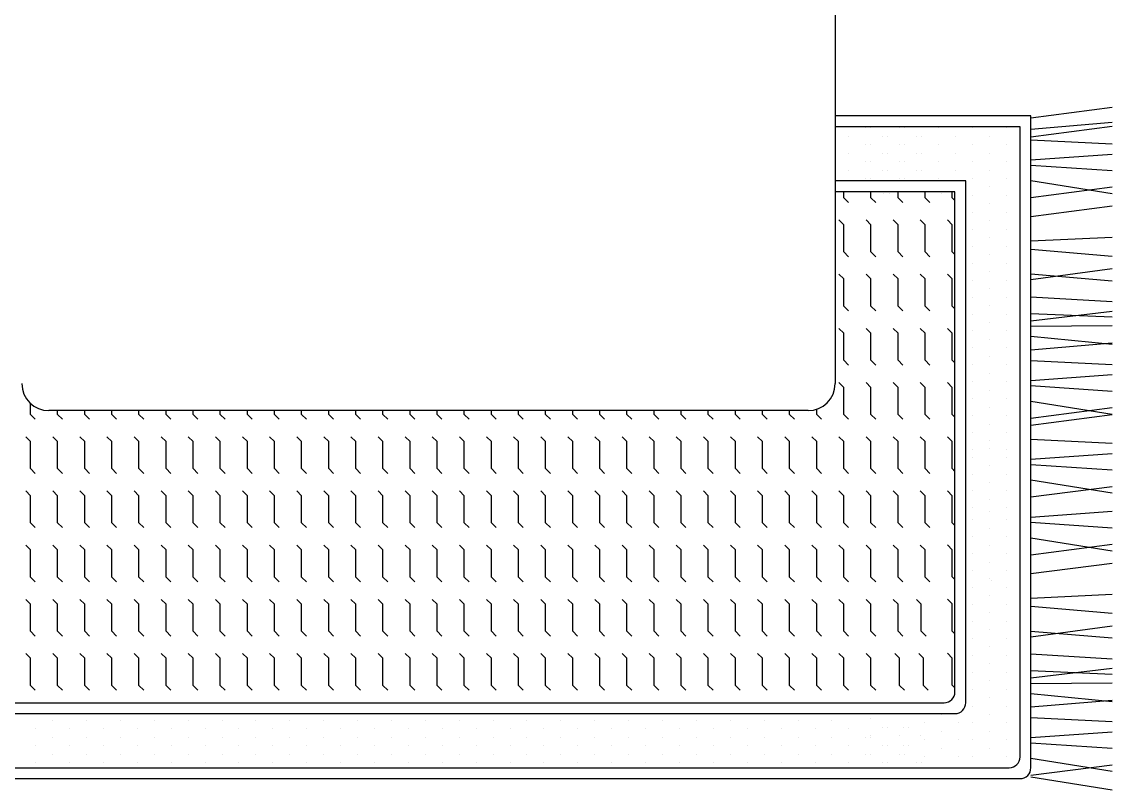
# Model space of a CAD drawing. Header units: inches. Extents: x 10.6 to 53.1, y 14.5 to 39.3.
# Drawn here: x 33.333 to 35.344, y 19.655 to 21.073 of the extents above; entities that cross this region are included whole.
import ezdxf

# ---------------------------------------------------------------- set-up
doc = ezdxf.new("R2010")
doc.units = ezdxf.units.IN
doc.header["$MEASUREMENT"] = 0
doc.layers.add('02', color=2, linetype='Continuous')

msp = doc.modelspace()

# ---------------------------------------------------------------- linework, layer by layer
at = {"layer": '02'}
for p, q in [((34.8334, 22.2555), (34.8334, 20.4055)), ((35.3444, 20.9147), (35.1944, 20.8953)), ((35.1944, 20.8995), (34.8334, 20.8995)), ((35.1944, 19.6965), (35.1944, 20.8995)), ((35.1744, 20.8795), (34.8334, 20.8795)), ((34.8901, 20.8776), (34.8901, 20.8776)), ((34.8991, 20.8776), (34.8991, 20.8776)), ((34.9526, 20.8776), (34.9526, 20.8776)), ((34.9616, 20.8776), (34.9616, 20.8776)), ((35.0241, 20.8776), (35.0241, 20.8776)), ((35.0866, 20.8776), (35.0866, 20.8776)), ((35.1491, 20.8776), (35.1491, 20.8776)), ((35.1744, 19.7165), (35.1744, 20.8795)), ((35.3444, 20.8869), (35.1944, 20.8743)), ((35.3444, 20.8797), (35.1944, 20.8603)), ((34.8589, 20.862), (34.8589, 20.862)), ((34.9214, 20.862), (34.9214, 20.862)), ((34.9304, 20.862), (34.9304, 20.862)), ((34.9839, 20.862), (34.9839, 20.862)), ((34.9929, 20.862), (34.9929, 20.862)), ((35.0554, 20.862), (35.0554, 20.862)), ((35.1179, 20.862), (35.1179, 20.862)), ((35.3444, 20.8471), (35.1944, 20.8546)), ((34.8901, 20.8463), (34.8901, 20.8463)), ((34.8991, 20.8463), (34.8991, 20.8463)), ((34.9526, 20.8463), (34.9526, 20.8463)), ((34.9616, 20.8463), (34.9616, 20.8463)), ((35.0241, 20.8463), (35.0241, 20.8463)), ((35.0866, 20.8463), (35.0866, 20.8463)), ((35.1491, 20.8463), (35.1491, 20.8463)), ((34.8589, 20.8307), (34.8589, 20.8307)), ((34.8901, 20.8151), (34.8901, 20.8151)), ((34.8991, 20.8151), (34.8991, 20.8151)), ((34.9214, 20.8307), (34.9214, 20.8307)), ((34.9304, 20.8307), (34.9304, 20.8307)), ((34.9526, 20.8151), (34.9526, 20.8151)), ((34.9616, 20.8151), (34.9616, 20.8151)), ((34.9839, 20.8307), (34.9839, 20.8307)), ((34.9929, 20.8307), (34.9929, 20.8307)), ((35.0241, 20.8151), (35.0241, 20.8151)), ((35.0554, 20.8307), (35.0554, 20.8307)), ((35.0866, 20.8151), (35.0866, 20.8151)), ((35.1179, 20.8307), (35.1179, 20.8307)), ((35.1491, 20.8151), (35.1491, 20.8151)), ((35.3444, 20.8284), (35.1944, 20.8176)), ((34.8589, 20.7995), (34.8589, 20.7995)), ((34.9214, 20.7995), (34.9214, 20.7995)), ((34.9304, 20.7995), (34.9304, 20.7995)), ((34.9839, 20.7995), (34.9839, 20.7995)), ((34.9929, 20.7995), (34.9929, 20.7995)), ((35.0554, 20.7995), (35.0554, 20.7995)), ((35.1179, 20.7995), (35.1179, 20.7995)), ((35.3444, 20.7979), (35.1944, 20.8081)), ((35.0744, 20.7795), (34.8334, 20.7795)), ((34.8901, 20.7838), (34.8901, 20.7838)), ((34.8991, 20.7838), (34.8991, 20.7838)), ((34.9526, 20.7838), (34.9526, 20.7838)), ((34.9616, 20.7838), (34.9616, 20.7838)), ((35.0241, 20.7838), (35.0241, 20.7838)), ((35.0744, 19.8165), (35.0744, 20.7795)), ((35.0866, 20.7838), (35.0866, 20.7838)), ((35.1491, 20.7838), (35.1491, 20.7838)), ((35.3444, 20.7555), (35.1944, 20.7796)), ((35.0544, 20.7595), (34.8334, 20.7595)), ((34.8494, 20.7485), (34.8494, 20.7595)), ((34.8994, 20.7485), (34.8994, 20.7595)), ((34.923, 20.7559), (34.923, 20.7559)), ((34.933, 20.7559), (34.933, 20.7559)), ((34.9494, 20.7485), (34.9494, 20.7595)), ((34.9994, 20.7485), (34.9994, 20.7595)), ((35.0291, 20.7559), (35.0291, 20.7559)), ((35.0494, 20.7485), (35.0494, 20.7595)), ((35.0544, 19.8365), (35.0544, 20.7595)), ((35.1179, 20.7682), (35.1179, 20.7682)), ((35.3444, 20.7677), (35.1944, 20.7483)), ((34.8582, 20.7396), (34.8494, 20.7485)), ((34.9082, 20.7396), (34.8994, 20.7485)), ((34.9582, 20.7396), (34.9494, 20.7485)), ((35.0082, 20.7396), (34.9994, 20.7485)), ((35.0544, 20.7435), (35.0494, 20.7485)), ((35.0866, 20.7526), (35.0866, 20.7526)), ((35.1179, 20.737), (35.1179, 20.737)), ((35.1491, 20.7526), (35.1491, 20.7526)), ((35.0866, 20.7213), (35.0866, 20.7213)), ((35.1491, 20.7213), (35.1491, 20.7213)), ((35.3444, 20.7327), (35.1944, 20.7133)), ((34.8494, 20.6985), (34.8405, 20.7073)), ((34.8494, 20.6485), (34.8494, 20.6985)), ((34.8994, 20.6985), (34.8905, 20.7073)), ((34.8994, 20.6485), (34.8994, 20.6985)), ((34.9494, 20.6985), (34.9405, 20.7073)), ((34.9494, 20.6485), (34.9494, 20.6985)), ((34.9994, 20.6985), (34.9905, 20.7073)), ((34.9994, 20.6485), (34.9994, 20.6985)), ((35.0494, 20.6985), (35.0405, 20.7073)), ((35.0494, 20.6485), (35.0494, 20.6985)), ((35.1179, 20.7057), (35.1179, 20.7057)), ((35.0866, 20.6901), (35.0866, 20.6901)), ((35.1179, 20.6745), (35.1179, 20.6745)), ((35.1491, 20.6901), (35.1491, 20.6901)), ((35.3444, 20.6752), (35.1944, 20.668)), ((35.0866, 20.6588), (35.0866, 20.6588)), ((35.1491, 20.6588), (35.1491, 20.6588)), ((35.3444, 20.6401), (35.1944, 20.6531)), ((34.8582, 20.6396), (34.8494, 20.6485)), ((34.9082, 20.6396), (34.8994, 20.6485)), ((34.9582, 20.6396), (34.9494, 20.6485)), ((35.0082, 20.6396), (34.9994, 20.6485)), ((35.0544, 20.6435), (35.0494, 20.6485)), ((35.1179, 20.6432), (35.1179, 20.6432)), ((35.0866, 20.6276), (35.0866, 20.6276)), ((35.1491, 20.6276), (35.1491, 20.6276)), ((35.3444, 20.6171), (35.1944, 20.5968)), ((34.8494, 20.5985), (34.8405, 20.6073)), ((34.8494, 20.5485), (34.8494, 20.5985)), ((34.8994, 20.5985), (34.8905, 20.6073)), ((34.8994, 20.5485), (34.8994, 20.5985)), ((34.9494, 20.5985), (34.9405, 20.6073)), ((34.9494, 20.5485), (34.9494, 20.5985)), ((34.9994, 20.5985), (34.9905, 20.6073)), ((34.9994, 20.5485), (34.9994, 20.5985)), ((35.0494, 20.5985), (35.0405, 20.6073)), ((35.0494, 20.5485), (35.0494, 20.5985)), ((35.0866, 20.5963), (35.0866, 20.5963)), ((35.1179, 20.612), (35.1179, 20.612)), ((35.1491, 20.5963), (35.1491, 20.5963)), ((35.3444, 20.5946), (35.1944, 20.6072)), ((35.1179, 20.5807), (35.1179, 20.5807)), ((35.0866, 20.5651), (35.0866, 20.5651)), ((35.1491, 20.5651), (35.1491, 20.5651)), ((35.3444, 20.5563), (35.1944, 20.5652)), ((34.8582, 20.5396), (34.8494, 20.5485)), ((34.9082, 20.5396), (34.8994, 20.5485)), ((34.9582, 20.5396), (34.9494, 20.5485)), ((35.0082, 20.5396), (34.9994, 20.5485)), ((35.0544, 20.5435), (35.0494, 20.5485)), ((35.0866, 20.5338), (35.0866, 20.5338)), ((35.1179, 20.5495), (35.1179, 20.5495)), ((35.1491, 20.5338), (35.1491, 20.5338)), ((35.3444, 20.5386), (35.1944, 20.5209)), ((35.3444, 20.5277), (35.1944, 20.5344)), ((35.1179, 20.5182), (35.1179, 20.5182)), ((34.8494, 20.4985), (34.8405, 20.5073)), ((34.8494, 20.4485), (34.8494, 20.4985)), ((34.8994, 20.4985), (34.8905, 20.5073)), ((34.8994, 20.4485), (34.8994, 20.4985)), ((34.9494, 20.4985), (34.9405, 20.5073)), ((34.9494, 20.4485), (34.9494, 20.4985)), ((34.9994, 20.4985), (34.9905, 20.5073)), ((34.9994, 20.4485), (34.9994, 20.4985)), ((35.0494, 20.4985), (35.0405, 20.5073)), ((35.0494, 20.4485), (35.0494, 20.4985)), ((35.0866, 20.5026), (35.0866, 20.5026)), ((35.1491, 20.5026), (35.1491, 20.5026)), ((35.3444, 20.5121), (35.1944, 20.5107)), ((35.3444, 20.4775), (35.1944, 20.4921)), ((35.1179, 20.487), (35.1179, 20.487)), ((35.3444, 20.4799), (35.1944, 20.4673)), ((35.0866, 20.4713), (35.0866, 20.4713)), ((35.1179, 20.4557), (35.1179, 20.4557)), ((35.1491, 20.4713), (35.1491, 20.4713)), ((34.8582, 20.4396), (34.8494, 20.4485)), ((34.9082, 20.4396), (34.8994, 20.4485)), ((34.9582, 20.4396), (34.9494, 20.4485)), ((35.0082, 20.4396), (34.9994, 20.4485)), ((35.0544, 20.4435), (35.0494, 20.4485)), ((35.0866, 20.4401), (35.0866, 20.4401)), ((35.1491, 20.4401), (35.1491, 20.4401)), ((35.3444, 20.4401), (35.1944, 20.4476)), ((35.1179, 20.4245), (35.1179, 20.4245)), ((35.3444, 20.4214), (35.1944, 20.4106)), ((34.8494, 20.3985), (34.8405, 20.4073)), ((34.8494, 20.3485), (34.8494, 20.3985)), ((34.8994, 20.3985), (34.8905, 20.4073)), ((34.8994, 20.3485), (34.8994, 20.3985)), ((34.9494, 20.3985), (34.9405, 20.4073)), ((34.9494, 20.3485), (34.9494, 20.3985)), ((34.9994, 20.3985), (34.9905, 20.4073)), ((34.9994, 20.3485), (34.9994, 20.3985)), ((35.0494, 20.3985), (35.0405, 20.4073)), ((35.0494, 20.3485), (35.0494, 20.3985)), ((35.0866, 20.4088), (35.0866, 20.4088)), ((35.1179, 20.3932), (35.1179, 20.3932)), ((35.1491, 20.4088), (35.1491, 20.4088)), ((35.3444, 20.3909), (35.1944, 20.4011)), ((35.0866, 20.3776), (35.0866, 20.3776)), ((35.1491, 20.3776), (35.1491, 20.3776)), ((35.3444, 20.3485), (35.1944, 20.3726)), ((33.3494, 20.3485), (33.3494, 20.3688)), ((34.7834, 20.3555), (33.3834, 20.3555)), ((33.3994, 20.3485), (33.3994, 20.3555)), ((33.4494, 20.3485), (33.4494, 20.3555)), ((33.4994, 20.3485), (33.4994, 20.3555)), ((33.5494, 20.3485), (33.5494, 20.3555)), ((33.5994, 20.3485), (33.5994, 20.3555)), ((33.6494, 20.3485), (33.6494, 20.3555)), ((33.6994, 20.3485), (33.6994, 20.3555)), ((33.7494, 20.3485), (33.7494, 20.3555)), ((33.7994, 20.3485), (33.7994, 20.3555)), ((33.8494, 20.3485), (33.8494, 20.3555)), ((33.8994, 20.3485), (33.8994, 20.3555)), ((33.9494, 20.3485), (33.9494, 20.3555)), ((33.9994, 20.3485), (33.9994, 20.3555)), ((34.0494, 20.3485), (34.0494, 20.3555)), ((34.0994, 20.3485), (34.0994, 20.3555)), ((34.1494, 20.3485), (34.1494, 20.3555)), ((34.1994, 20.3485), (34.1994, 20.3555)), ((34.2494, 20.3485), (34.2494, 20.3555)), ((34.2994, 20.3485), (34.2994, 20.3555)), ((34.3494, 20.3485), (34.3494, 20.3555)), ((34.3994, 20.3485), (34.3994, 20.3555)), ((34.4494, 20.3485), (34.4494, 20.3555)), ((34.4994, 20.3485), (34.4994, 20.3555)), ((34.5494, 20.3485), (34.5494, 20.3555)), ((34.5994, 20.3485), (34.5994, 20.3555)), ((34.6494, 20.3485), (34.6494, 20.3555)), ((34.6994, 20.3485), (34.6994, 20.3555)), ((34.7494, 20.3485), (34.7494, 20.3555)), ((34.7994, 20.3485), (34.7994, 20.3581)), ((35.1179, 20.362), (35.1179, 20.362)), ((35.3444, 20.3607), (35.1944, 20.3413)), ((33.3582, 20.3396), (33.3494, 20.3485)), ((33.4082, 20.3396), (33.3994, 20.3485)), ((33.4582, 20.3396), (33.4494, 20.3485)), ((33.5082, 20.3396), (33.4994, 20.3485)), ((33.5582, 20.3396), (33.5494, 20.3485)), ((33.6082, 20.3396), (33.5994, 20.3485)), ((33.6582, 20.3396), (33.6494, 20.3485)), ((33.7082, 20.3396), (33.6994, 20.3485)), ((33.7582, 20.3396), (33.7494, 20.3485)), ((33.8082, 20.3396), (33.7994, 20.3485)), ((33.8582, 20.3396), (33.8494, 20.3485)), ((33.9082, 20.3396), (33.8994, 20.3485)), ((33.9582, 20.3396), (33.9494, 20.3485)), ((34.0082, 20.3396), (33.9994, 20.3485)), ((34.0582, 20.3396), (34.0494, 20.3485)), ((34.1082, 20.3396), (34.0994, 20.3485)), ((34.1582, 20.3396), (34.1494, 20.3485)), ((34.2082, 20.3396), (34.1994, 20.3485)), ((34.2582, 20.3396), (34.2494, 20.3485)), ((34.3082, 20.3396), (34.2994, 20.3485)), ((34.3582, 20.3396), (34.3494, 20.3485)), ((34.4082, 20.3396), (34.3994, 20.3485)), ((34.4582, 20.3396), (34.4494, 20.3485)), ((34.5082, 20.3396), (34.4994, 20.3485)), ((34.5582, 20.3396), (34.5494, 20.3485)), ((34.6082, 20.3396), (34.5994, 20.3485)), ((34.6582, 20.3396), (34.6494, 20.3485)), ((34.7082, 20.3396), (34.6994, 20.3485)), ((34.7582, 20.3396), (34.7494, 20.3485)), ((34.8082, 20.3396), (34.7994, 20.3485)), ((34.8582, 20.3396), (34.8494, 20.3485)), ((34.9082, 20.3396), (34.8994, 20.3485)), ((34.9582, 20.3396), (34.9494, 20.3485)), ((35.0082, 20.3396), (34.9994, 20.3485)), ((35.0544, 20.3435), (35.0494, 20.3485)), ((35.0866, 20.3463), (35.0866, 20.3463)), ((35.1491, 20.3463), (35.1491, 20.3463)), ((35.3444, 20.3478), (35.1944, 20.3284)), ((35.0866, 20.3151), (35.0866, 20.3151)), ((35.1179, 20.3307), (35.1179, 20.3307)), ((35.1491, 20.3151), (35.1491, 20.3151)), ((33.3494, 20.2985), (33.3405, 20.3073)), ((33.3494, 20.2485), (33.3494, 20.2985)), ((33.3994, 20.2985), (33.3905, 20.3073)), ((33.3994, 20.2485), (33.3994, 20.2985)), ((33.4494, 20.2985), (33.4405, 20.3073)), ((33.4494, 20.2485), (33.4494, 20.2985)), ((33.4994, 20.2985), (33.4905, 20.3073)), ((33.4994, 20.2485), (33.4994, 20.2985)), ((33.5494, 20.2985), (33.5405, 20.3073)), ((33.5494, 20.2485), (33.5494, 20.2985)), ((33.5994, 20.2985), (33.5905, 20.3073)), ((33.5994, 20.2485), (33.5994, 20.2985)), ((33.6494, 20.2985), (33.6405, 20.3073)), ((33.6494, 20.2485), (33.6494, 20.2985)), ((33.6994, 20.2985), (33.6905, 20.3073)), ((33.6994, 20.2485), (33.6994, 20.2985)), ((33.7494, 20.2985), (33.7405, 20.3073)), ((33.7494, 20.2485), (33.7494, 20.2985)), ((33.7994, 20.2985), (33.7905, 20.3073)), ((33.7994, 20.2485), (33.7994, 20.2985)), ((33.8494, 20.2985), (33.8405, 20.3073)), ((33.8494, 20.2485), (33.8494, 20.2985)), ((33.8994, 20.2985), (33.8905, 20.3073)), ((33.8994, 20.2485), (33.8994, 20.2985)), ((33.9494, 20.2985), (33.9405, 20.3073)), ((33.9494, 20.2485), (33.9494, 20.2985)), ((33.9994, 20.2985), (33.9905, 20.3073)), ((33.9994, 20.2485), (33.9994, 20.2985)), ((34.0494, 20.2985), (34.0405, 20.3073)), ((34.0494, 20.2485), (34.0494, 20.2985)), ((34.0994, 20.2985), (34.0905, 20.3073)), ((34.0994, 20.2485), (34.0994, 20.2985)), ((34.1494, 20.2985), (34.1405, 20.3073)), ((34.1494, 20.2485), (34.1494, 20.2985)), ((34.1994, 20.2985), (34.1905, 20.3073)), ((34.1994, 20.2485), (34.1994, 20.2985)), ((34.2494, 20.2985), (34.2405, 20.3073)), ((34.2494, 20.2485), (34.2494, 20.2985)), ((34.2994, 20.2985), (34.2905, 20.3073)), ((34.2994, 20.2485), (34.2994, 20.2985)), ((34.3494, 20.2985), (34.3405, 20.3073)), ((34.3494, 20.2485), (34.3494, 20.2985)), ((34.3994, 20.2985), (34.3905, 20.3073)), ((34.3994, 20.2485), (34.3994, 20.2985)), ((34.4494, 20.2985), (34.4405, 20.3073)), ((34.4494, 20.2485), (34.4494, 20.2985)), ((34.4994, 20.2985), (34.4905, 20.3073)), ((34.4994, 20.2485), (34.4994, 20.2985)), ((34.5494, 20.2985), (34.5405, 20.3073)), ((34.5494, 20.2485), (34.5494, 20.2985)), ((34.5994, 20.2985), (34.5905, 20.3073)), ((34.5994, 20.2485), (34.5994, 20.2985)), ((34.6494, 20.2985), (34.6405, 20.3073)), ((34.6494, 20.2485), (34.6494, 20.2985)), ((34.6994, 20.2985), (34.6905, 20.3073)), ((34.6994, 20.2485), (34.6994, 20.2985)), ((34.7494, 20.2985), (34.7405, 20.3073)), ((34.7494, 20.2485), (34.7494, 20.2985)), ((34.7994, 20.2985), (34.7905, 20.3073)), ((34.7994, 20.2485), (34.7994, 20.2985)), ((34.8494, 20.2985), (34.8405, 20.3073)), ((34.8494, 20.2485), (34.8494, 20.2985)), ((34.8994, 20.2985), (34.8905, 20.3073)), ((34.8994, 20.2485), (34.8994, 20.2985)), ((34.9494, 20.2985), (34.9405, 20.3073)), ((34.9494, 20.2485), (34.9494, 20.2985)), ((34.9994, 20.2985), (34.9905, 20.3073)), ((34.9994, 20.2485), (34.9994, 20.2985)), ((35.0494, 20.2985), (35.0405, 20.3073)), ((35.0494, 20.2485), (35.0494, 20.2985)), ((35.1179, 20.2995), (35.1179, 20.2995)), ((35.3444, 20.2946), (35.1944, 20.3021)), ((35.0866, 20.2838), (35.0866, 20.2838)), ((35.1179, 20.2854), (35.1179, 20.2854)), ((35.1491, 20.2838), (35.1491, 20.2838)), ((35.3444, 20.2759), (35.1944, 20.2651)), ((35.0866, 20.2698), (35.0866, 20.2698)), ((35.1179, 20.2542), (35.1179, 20.2542)), ((35.1491, 20.2698), (35.1491, 20.2698)), ((35.3444, 20.2454), (35.1944, 20.2556)), ((33.3582, 20.2396), (33.3494, 20.2485)), ((33.4082, 20.2396), (33.3994, 20.2485)), ((33.4582, 20.2396), (33.4494, 20.2485)), ((33.5082, 20.2396), (33.4994, 20.2485)), ((33.5582, 20.2396), (33.5494, 20.2485)), ((33.6082, 20.2396), (33.5994, 20.2485)), ((33.6582, 20.2396), (33.6494, 20.2485)), ((33.7082, 20.2396), (33.6994, 20.2485)), ((33.7582, 20.2396), (33.7494, 20.2485)), ((33.8082, 20.2396), (33.7994, 20.2485)), ((33.8582, 20.2396), (33.8494, 20.2485)), ((33.9082, 20.2396), (33.8994, 20.2485)), ((33.9582, 20.2396), (33.9494, 20.2485)), ((34.0082, 20.2396), (33.9994, 20.2485)), ((34.0582, 20.2396), (34.0494, 20.2485)), ((34.1082, 20.2396), (34.0994, 20.2485)), ((34.1582, 20.2396), (34.1494, 20.2485)), ((34.2082, 20.2396), (34.1994, 20.2485)), ((34.2582, 20.2396), (34.2494, 20.2485)), ((34.3082, 20.2396), (34.2994, 20.2485)), ((34.3582, 20.2396), (34.3494, 20.2485)), ((34.4082, 20.2396), (34.3994, 20.2485)), ((34.4582, 20.2396), (34.4494, 20.2485)), ((34.5082, 20.2396), (34.4994, 20.2485)), ((34.5582, 20.2396), (34.5494, 20.2485)), ((34.6082, 20.2396), (34.5994, 20.2485)), ((34.6582, 20.2396), (34.6494, 20.2485)), ((34.7082, 20.2396), (34.6994, 20.2485)), ((34.7582, 20.2396), (34.7494, 20.2485)), ((34.8082, 20.2396), (34.7994, 20.2485)), ((34.8582, 20.2396), (34.8494, 20.2485)), ((34.9082, 20.2396), (34.8994, 20.2485)), ((34.9582, 20.2396), (34.9494, 20.2485)), ((35.0082, 20.2396), (34.9994, 20.2485)), ((35.0544, 20.2435), (35.0494, 20.2485)), ((35.0866, 20.2385), (35.0866, 20.2385)), ((35.1491, 20.2385), (35.1491, 20.2385)), ((35.1179, 20.2229), (35.1179, 20.2229)), ((35.3444, 20.203), (35.1944, 20.2271)), ((35.3444, 20.2151), (35.1944, 20.1957)), ((33.3494, 20.1985), (33.3405, 20.2073)), ((33.3494, 20.1485), (33.3494, 20.1985)), ((33.3994, 20.1985), (33.3905, 20.2073)), ((33.3994, 20.1485), (33.3994, 20.1985)), ((33.4494, 20.1985), (33.4405, 20.2073)), ((33.4494, 20.1485), (33.4494, 20.1985)), ((33.4994, 20.1985), (33.4905, 20.2073)), ((33.4994, 20.1485), (33.4994, 20.1985)), ((33.5494, 20.1985), (33.5405, 20.2073)), ((33.5494, 20.1485), (33.5494, 20.1985)), ((33.5994, 20.1985), (33.5905, 20.2073)), ((33.5994, 20.1485), (33.5994, 20.1985)), ((33.6494, 20.1985), (33.6405, 20.2073)), ((33.6494, 20.1485), (33.6494, 20.1985)), ((33.6994, 20.1985), (33.6905, 20.2073)), ((33.6994, 20.1485), (33.6994, 20.1985)), ((33.7494, 20.1985), (33.7405, 20.2073)), ((33.7494, 20.1485), (33.7494, 20.1985)), ((33.7994, 20.1985), (33.7905, 20.2073)), ((33.7994, 20.1485), (33.7994, 20.1985)), ((33.8494, 20.1985), (33.8405, 20.2073)), ((33.8494, 20.1485), (33.8494, 20.1985)), ((33.8994, 20.1985), (33.8905, 20.2073)), ((33.8994, 20.1485), (33.8994, 20.1985)), ((33.9494, 20.1985), (33.9405, 20.2073)), ((33.9494, 20.1485), (33.9494, 20.1985)), ((33.9994, 20.1985), (33.9905, 20.2073)), ((33.9994, 20.1485), (33.9994, 20.1985)), ((34.0494, 20.1985), (34.0405, 20.2073)), ((34.0494, 20.1485), (34.0494, 20.1985)), ((34.0994, 20.1985), (34.0905, 20.2073)), ((34.0994, 20.1485), (34.0994, 20.1985)), ((34.1494, 20.1985), (34.1405, 20.2073)), ((34.1494, 20.1485), (34.1494, 20.1985)), ((34.1994, 20.1985), (34.1905, 20.2073)), ((34.1994, 20.1485), (34.1994, 20.1985)), ((34.2494, 20.1985), (34.2405, 20.2073)), ((34.2494, 20.1485), (34.2494, 20.1985)), ((34.2994, 20.1985), (34.2905, 20.2073)), ((34.2994, 20.1485), (34.2994, 20.1985)), ((34.3494, 20.1985), (34.3405, 20.2073)), ((34.3494, 20.1485), (34.3494, 20.1985)), ((34.3994, 20.1985), (34.3905, 20.2073)), ((34.3994, 20.1485), (34.3994, 20.1985)), ((34.4494, 20.1985), (34.4405, 20.2073)), ((34.4494, 20.1485), (34.4494, 20.1985)), ((34.4994, 20.1985), (34.4905, 20.2073)), ((34.4994, 20.1485), (34.4994, 20.1985)), ((34.5494, 20.1985), (34.5405, 20.2073)), ((34.5494, 20.1485), (34.5494, 20.1985)), ((34.5994, 20.1985), (34.5905, 20.2073)), ((34.5994, 20.1485), (34.5994, 20.1985)), ((34.6494, 20.1985), (34.6405, 20.2073)), ((34.6494, 20.1485), (34.6494, 20.1985)), ((34.6994, 20.1985), (34.6905, 20.2073)), ((34.6994, 20.1485), (34.6994, 20.1985)), ((34.7494, 20.1985), (34.7405, 20.2073)), ((34.7494, 20.1485), (34.7494, 20.1985)), ((34.7994, 20.1985), (34.7905, 20.2073)), ((34.7994, 20.1485), (34.7994, 20.1985)), ((34.8494, 20.1985), (34.8405, 20.2073)), ((34.8494, 20.1485), (34.8494, 20.1985)), ((34.8994, 20.1985), (34.8905, 20.2073)), ((34.8994, 20.1485), (34.8994, 20.1985)), ((34.9494, 20.1985), (34.9405, 20.2073)), ((34.9494, 20.1485), (34.9494, 20.1985)), ((34.9994, 20.1985), (34.9905, 20.2073)), ((34.9994, 20.1485), (34.9994, 20.1985)), ((35.0494, 20.1985), (35.0405, 20.2073)), ((35.0494, 20.1485), (35.0494, 20.1985)), ((35.0866, 20.2073), (35.0866, 20.2073)), ((35.1179, 20.1917), (35.1179, 20.1917)), ((35.1491, 20.2073), (35.1491, 20.2073)), ((35.0866, 20.176), (35.0866, 20.176)), ((35.1491, 20.176), (35.1491, 20.176)), ((35.0866, 20.1542), (35.0866, 20.1542)), ((35.1179, 20.1699), (35.1179, 20.1699)), ((35.1491, 20.1542), (35.1491, 20.1542)), ((35.3444, 20.1692), (35.1944, 20.1585)), ((33.3582, 20.1396), (33.3494, 20.1485)), ((33.4082, 20.1396), (33.3994, 20.1485)), ((33.4582, 20.1396), (33.4494, 20.1485)), ((33.5082, 20.1396), (33.4994, 20.1485)), ((33.5582, 20.1396), (33.5494, 20.1485)), ((33.6082, 20.1396), (33.5994, 20.1485)), ((33.6582, 20.1396), (33.6494, 20.1485)), ((33.7082, 20.1396), (33.6994, 20.1485)), ((33.7582, 20.1396), (33.7494, 20.1485)), ((33.8082, 20.1396), (33.7994, 20.1485)), ((33.8582, 20.1396), (33.8494, 20.1485)), ((33.9082, 20.1396), (33.8994, 20.1485)), ((33.9582, 20.1396), (33.9494, 20.1485)), ((34.0082, 20.1396), (33.9994, 20.1485)), ((34.0582, 20.1396), (34.0494, 20.1485)), ((34.1082, 20.1396), (34.0994, 20.1485)), ((34.1582, 20.1396), (34.1494, 20.1485)), ((34.2082, 20.1396), (34.1994, 20.1485)), ((34.2582, 20.1396), (34.2494, 20.1485)), ((34.3082, 20.1396), (34.2994, 20.1485)), ((34.3582, 20.1396), (34.3494, 20.1485)), ((34.4082, 20.1396), (34.3994, 20.1485)), ((34.4582, 20.1396), (34.4494, 20.1485)), ((34.5082, 20.1396), (34.4994, 20.1485)), ((34.5582, 20.1396), (34.5494, 20.1485)), ((34.6082, 20.1396), (34.5994, 20.1485)), ((34.6582, 20.1396), (34.6494, 20.1485)), ((34.7082, 20.1396), (34.6994, 20.1485)), ((34.7582, 20.1396), (34.7494, 20.1485)), ((34.8082, 20.1396), (34.7994, 20.1485)), ((34.8582, 20.1396), (34.8494, 20.1485)), ((34.9082, 20.1396), (34.8994, 20.1485)), ((34.9582, 20.1396), (34.9494, 20.1485)), ((35.0082, 20.1396), (34.9994, 20.1485)), ((35.0544, 20.1435), (35.0494, 20.1485)), ((35.1179, 20.1386), (35.1179, 20.1386)), ((35.3444, 20.1388), (35.1944, 20.149)), ((35.0866, 20.123), (35.0866, 20.123)), ((35.1491, 20.123), (35.1491, 20.123)), ((35.3444, 20.0964), (35.1944, 20.1205)), ((33.3494, 20.0985), (33.3405, 20.1073)), ((33.3494, 20.0485), (33.3494, 20.0985)), ((33.3994, 20.0985), (33.3905, 20.1073)), ((33.3994, 20.0485), (33.3994, 20.0985)), ((33.4494, 20.0985), (33.4405, 20.1073)), ((33.4494, 20.0485), (33.4494, 20.0985)), ((33.4994, 20.0985), (33.4905, 20.1073)), ((33.4994, 20.0485), (33.4994, 20.0985)), ((33.5494, 20.0985), (33.5405, 20.1073)), ((33.5494, 20.0485), (33.5494, 20.0985)), ((33.5994, 20.0985), (33.5905, 20.1073)), ((33.5994, 20.0485), (33.5994, 20.0985)), ((33.6494, 20.0985), (33.6405, 20.1073)), ((33.6494, 20.0485), (33.6494, 20.0985)), ((33.6994, 20.0985), (33.6905, 20.1073)), ((33.6994, 20.0485), (33.6994, 20.0985)), ((33.7494, 20.0985), (33.7405, 20.1073)), ((33.7494, 20.0485), (33.7494, 20.0985)), ((33.7994, 20.0985), (33.7905, 20.1073)), ((33.7994, 20.0485), (33.7994, 20.0985)), ((33.8494, 20.0985), (33.8405, 20.1073)), ((33.8494, 20.0485), (33.8494, 20.0985)), ((33.8994, 20.0985), (33.8905, 20.1073)), ((33.8994, 20.0485), (33.8994, 20.0985)), ((33.9494, 20.0985), (33.9405, 20.1073)), ((33.9494, 20.0485), (33.9494, 20.0985)), ((33.9994, 20.0985), (33.9905, 20.1073)), ((33.9994, 20.0485), (33.9994, 20.0985)), ((34.0494, 20.0985), (34.0405, 20.1073)), ((34.0494, 20.0485), (34.0494, 20.0985)), ((34.0994, 20.0985), (34.0905, 20.1073)), ((34.0994, 20.0485), (34.0994, 20.0985)), ((34.1494, 20.0985), (34.1405, 20.1073)), ((34.1494, 20.0485), (34.1494, 20.0985)), ((34.1994, 20.0985), (34.1905, 20.1073)), ((34.1994, 20.0485), (34.1994, 20.0985)), ((34.2494, 20.0985), (34.2405, 20.1073)), ((34.2494, 20.0485), (34.2494, 20.0985)), ((34.2994, 20.0985), (34.2905, 20.1073)), ((34.2994, 20.0485), (34.2994, 20.0985)), ((34.3494, 20.0985), (34.3405, 20.1073)), ((34.3494, 20.0485), (34.3494, 20.0985)), ((34.3994, 20.0985), (34.3905, 20.1073)), ((34.3994, 20.0485), (34.3994, 20.0985)), ((34.4494, 20.0985), (34.4405, 20.1073)), ((34.4494, 20.0485), (34.4494, 20.0985)), ((34.4994, 20.0985), (34.4905, 20.1073)), ((34.4994, 20.0485), (34.4994, 20.0985)), ((34.5494, 20.0985), (34.5405, 20.1073)), ((34.5494, 20.0485), (34.5494, 20.0985)), ((34.5994, 20.0985), (34.5905, 20.1073)), ((34.5994, 20.0485), (34.5994, 20.0985)), ((34.6494, 20.0985), (34.6405, 20.1073)), ((34.6494, 20.0485), (34.6494, 20.0985)), ((34.6994, 20.0985), (34.6905, 20.1073)), ((34.6994, 20.0485), (34.6994, 20.0985)), ((34.7494, 20.0985), (34.7405, 20.1073)), ((34.7494, 20.0485), (34.7494, 20.0985)), ((34.7994, 20.0985), (34.7905, 20.1073)), ((34.7994, 20.0485), (34.7994, 20.0985)), ((34.8494, 20.0985), (34.8405, 20.1073)), ((34.8494, 20.0485), (34.8494, 20.0985)), ((34.8994, 20.0985), (34.8905, 20.1073)), ((34.8994, 20.0485), (34.8994, 20.0985)), ((34.9494, 20.0985), (34.9405, 20.1073)), ((34.9494, 20.0485), (34.9494, 20.0985)), ((34.9994, 20.0985), (34.9905, 20.1073)), ((34.9994, 20.0485), (34.9994, 20.0985)), ((35.0494, 20.0989), (35.0405, 20.1077)), ((35.0494, 20.0489), (35.0494, 20.0989)), ((35.0866, 20.0917), (35.0866, 20.0917)), ((35.1179, 20.1074), (35.1179, 20.1074)), ((35.1491, 20.0917), (35.1491, 20.0917)), ((35.3444, 20.1085), (35.1944, 20.0891)), ((35.1179, 20.0761), (35.1179, 20.0761)), ((35.3444, 20.0735), (35.1944, 20.0541)), ((35.0866, 20.0605), (35.0866, 20.0605)), ((35.1491, 20.0605), (35.1491, 20.0605)), ((33.3582, 20.0396), (33.3494, 20.0485)), ((33.4082, 20.0396), (33.3994, 20.0485)), ((33.4582, 20.0396), (33.4494, 20.0485)), ((33.5082, 20.0396), (33.4994, 20.0485)), ((33.5582, 20.0396), (33.5494, 20.0485)), ((33.6082, 20.0396), (33.5994, 20.0485)), ((33.6582, 20.0396), (33.6494, 20.0485)), ((33.7082, 20.0396), (33.6994, 20.0485)), ((33.7582, 20.0396), (33.7494, 20.0485)), ((33.8082, 20.0396), (33.7994, 20.0485)), ((33.8582, 20.0396), (33.8494, 20.0485)), ((33.9082, 20.0396), (33.8994, 20.0485)), ((33.9582, 20.0396), (33.9494, 20.0485)), ((34.0082, 20.0396), (33.9994, 20.0485)), ((34.0582, 20.0396), (34.0494, 20.0485)), ((34.1082, 20.0396), (34.0994, 20.0485)), ((34.1582, 20.0396), (34.1494, 20.0485)), ((34.2082, 20.0396), (34.1994, 20.0485)), ((34.2582, 20.0396), (34.2494, 20.0485)), ((34.3082, 20.0396), (34.2994, 20.0485)), ((34.3582, 20.0396), (34.3494, 20.0485)), ((34.4082, 20.0396), (34.3994, 20.0485)), ((34.4582, 20.0396), (34.4494, 20.0485)), ((34.5082, 20.0396), (34.4994, 20.0485)), ((34.5582, 20.0396), (34.5494, 20.0485)), ((34.6082, 20.0396), (34.5994, 20.0485)), ((34.6582, 20.0396), (34.6494, 20.0485)), ((34.7082, 20.0396), (34.6994, 20.0485)), ((34.7582, 20.0396), (34.7494, 20.0485)), ((34.8082, 20.0396), (34.7994, 20.0485)), ((34.8582, 20.0396), (34.8494, 20.0485)), ((34.9082, 20.0396), (34.8994, 20.0485)), ((34.9582, 20.0396), (34.9494, 20.0485)), ((35.0082, 20.0396), (34.9994, 20.0485)), ((35.0544, 20.0439), (35.0494, 20.0489)), ((35.1179, 20.0449), (35.1179, 20.0449)), ((35.1219, 20.0422), (35.1219, 20.0422)), ((35.0866, 20.0292), (35.0866, 20.0292)), ((35.1179, 20.0136), (35.1179, 20.0136)), ((35.1491, 20.0292), (35.1491, 20.0292)), ((35.3444, 20.0161), (35.1944, 20.0089)), ((33.3494, 19.9985), (33.3405, 20.0073)), ((33.3494, 19.9485), (33.3494, 19.9985)), ((33.3994, 19.9985), (33.3905, 20.0073)), ((33.3994, 19.9485), (33.3994, 19.9985)), ((33.4494, 19.9985), (33.4405, 20.0073)), ((33.4494, 19.9485), (33.4494, 19.9985)), ((33.4994, 19.9985), (33.4905, 20.0073)), ((33.4994, 19.9485), (33.4994, 19.9985)), ((33.5494, 19.9985), (33.5405, 20.0073)), ((33.5494, 19.9485), (33.5494, 19.9985)), ((33.5994, 19.9985), (33.5905, 20.0073)), ((33.5994, 19.9485), (33.5994, 19.9985)), ((33.6494, 19.9985), (33.6405, 20.0073)), ((33.6494, 19.9485), (33.6494, 19.9985)), ((33.6994, 19.9985), (33.6905, 20.0073)), ((33.6994, 19.9485), (33.6994, 19.9985)), ((33.7494, 19.9985), (33.7405, 20.0073)), ((33.7494, 19.9485), (33.7494, 19.9985)), ((33.7994, 19.9985), (33.7905, 20.0073)), ((33.7994, 19.9485), (33.7994, 19.9985)), ((33.8494, 19.9985), (33.8405, 20.0073)), ((33.8494, 19.9485), (33.8494, 19.9985)), ((33.8994, 19.9985), (33.8905, 20.0073)), ((33.8994, 19.9485), (33.8994, 19.9985)), ((33.9494, 19.9985), (33.9405, 20.0073)), ((33.9494, 19.9485), (33.9494, 19.9985)), ((33.9994, 19.9985), (33.9905, 20.0073)), ((33.9994, 19.9485), (33.9994, 19.9985)), ((34.0494, 19.9985), (34.0405, 20.0073)), ((34.0494, 19.9485), (34.0494, 19.9985)), ((34.0994, 19.9985), (34.0905, 20.0073)), ((34.0994, 19.9485), (34.0994, 19.9985)), ((34.1494, 19.9985), (34.1405, 20.0073)), ((34.1494, 19.9485), (34.1494, 19.9985)), ((34.1994, 19.9985), (34.1905, 20.0073)), ((34.1994, 19.9485), (34.1994, 19.9985)), ((34.2494, 19.9985), (34.2405, 20.0073)), ((34.2494, 19.9485), (34.2494, 19.9985)), ((34.2994, 19.9985), (34.2905, 20.0073)), ((34.2994, 19.9485), (34.2994, 19.9985)), ((34.3494, 19.9985), (34.3405, 20.0073)), ((34.3494, 19.9485), (34.3494, 19.9985)), ((34.3994, 19.9985), (34.3905, 20.0073)), ((34.3994, 19.9485), (34.3994, 19.9985)), ((34.4494, 19.9985), (34.4405, 20.0073)), ((34.4494, 19.9485), (34.4494, 19.9985)), ((34.4994, 19.9985), (34.4905, 20.0073)), ((34.4994, 19.9485), (34.4994, 19.9985)), ((34.5494, 19.9985), (34.5405, 20.0073)), ((34.5494, 19.9485), (34.5494, 19.9985)), ((34.5994, 19.9985), (34.5905, 20.0073)), ((34.5994, 19.9485), (34.5994, 19.9985)), ((34.6494, 19.9985), (34.6405, 20.0073)), ((34.6494, 19.9485), (34.6494, 19.9985)), ((34.6994, 19.9985), (34.6905, 20.0073)), ((34.6994, 19.9485), (34.6994, 19.9985)), ((34.7494, 19.9985), (34.7405, 20.0073)), ((34.7494, 19.9485), (34.7494, 19.9985)), ((34.7994, 19.9985), (34.7905, 20.0073)), ((34.7994, 19.9485), (34.7994, 19.9985)), ((34.8494, 19.9985), (34.8405, 20.0073)), ((34.8494, 19.9485), (34.8494, 19.9985)), ((34.8994, 19.9985), (34.8905, 20.0073)), ((34.8994, 19.9485), (34.8994, 19.9985)), ((34.9494, 19.9985), (34.9405, 20.0073)), ((34.9494, 19.9485), (34.9494, 19.9985)), ((34.9922, 19.9985), (34.9833, 20.0073)), ((34.9922, 19.9485), (34.9922, 19.9985)), ((35.0494, 19.9989), (35.0405, 20.0077)), ((35.0494, 19.9489), (35.0494, 19.9989)), ((35.0866, 19.998), (35.0866, 19.998)), ((35.1491, 19.998), (35.1491, 19.998)), ((35.3444, 19.981), (35.1944, 19.994)), ((35.1179, 19.9824), (35.1179, 19.9824)), ((35.0866, 19.9667), (35.0866, 19.9667)), ((35.1179, 19.9511), (35.1179, 19.9511)), ((35.1491, 19.9667), (35.1491, 19.9667)), ((35.3444, 19.958), (35.1944, 19.9377)), ((33.3582, 19.9396), (33.3494, 19.9485)), ((33.4082, 19.9396), (33.3994, 19.9485)), ((33.4582, 19.9396), (33.4494, 19.9485)), ((33.5082, 19.9396), (33.4994, 19.9485)), ((33.5582, 19.9396), (33.5494, 19.9485)), ((33.6082, 19.9396), (33.5994, 19.9485)), ((33.6582, 19.9396), (33.6494, 19.9485)), ((33.7082, 19.9396), (33.6994, 19.9485)), ((33.7582, 19.9396), (33.7494, 19.9485)), ((33.8082, 19.9396), (33.7994, 19.9485)), ((33.8582, 19.9396), (33.8494, 19.9485)), ((33.9082, 19.9396), (33.8994, 19.9485)), ((33.9582, 19.9396), (33.9494, 19.9485)), ((34.0082, 19.9396), (33.9994, 19.9485)), ((34.0582, 19.9396), (34.0494, 19.9485)), ((34.1082, 19.9396), (34.0994, 19.9485)), ((34.1582, 19.9396), (34.1494, 19.9485)), ((34.2082, 19.9396), (34.1994, 19.9485)), ((34.2582, 19.9396), (34.2494, 19.9485)), ((34.3082, 19.9396), (34.2994, 19.9485)), ((34.3582, 19.9396), (34.3494, 19.9485)), ((34.4082, 19.9396), (34.3994, 19.9485)), ((34.4582, 19.9396), (34.4494, 19.9485)), ((34.5082, 19.9396), (34.4994, 19.9485)), ((34.5582, 19.9396), (34.5494, 19.9485)), ((34.6082, 19.9396), (34.5994, 19.9485)), ((34.6582, 19.9396), (34.6494, 19.9485)), ((34.7082, 19.9396), (34.6994, 19.9485)), ((34.7582, 19.9396), (34.7494, 19.9485)), ((34.8082, 19.9396), (34.7994, 19.9485)), ((34.8582, 19.9396), (34.8494, 19.9485)), ((34.9082, 19.9396), (34.8994, 19.9485)), ((34.9582, 19.9396), (34.9494, 19.9485)), ((35.001, 19.9396), (34.9922, 19.9485)), ((35.0544, 19.9439), (35.0494, 19.9489)), ((35.0866, 19.9355), (35.0866, 19.9355)), ((35.1491, 19.9355), (35.1491, 19.9355)), ((35.3444, 19.9355), (35.1944, 19.9481)), ((35.1179, 19.9199), (35.1179, 19.9199)), ((33.3494, 19.8985), (33.3405, 19.9073)), ((33.3494, 19.8485), (33.3494, 19.8985)), ((33.3994, 19.8985), (33.3905, 19.9073)), ((33.3994, 19.8485), (33.3994, 19.8985)), ((33.4494, 19.8985), (33.4405, 19.9073)), ((33.4494, 19.8485), (33.4494, 19.8985)), ((33.4994, 19.8985), (33.4905, 19.9073)), ((33.4994, 19.8485), (33.4994, 19.8985)), ((33.5494, 19.8985), (33.5405, 19.9073)), ((33.5494, 19.8485), (33.5494, 19.8985)), ((33.5994, 19.8985), (33.5905, 19.9073)), ((33.5994, 19.8485), (33.5994, 19.8985)), ((33.6494, 19.8985), (33.6405, 19.9073)), ((33.6494, 19.8485), (33.6494, 19.8985)), ((33.6994, 19.8985), (33.6905, 19.9073)), ((33.6994, 19.8485), (33.6994, 19.8985)), ((33.7494, 19.8985), (33.7405, 19.9073)), ((33.7494, 19.8485), (33.7494, 19.8985)), ((33.7994, 19.8985), (33.7905, 19.9073)), ((33.7994, 19.8485), (33.7994, 19.8985)), ((33.8494, 19.8985), (33.8405, 19.9073)), ((33.8494, 19.8485), (33.8494, 19.8985)), ((33.8994, 19.8985), (33.8905, 19.9073)), ((33.8994, 19.8485), (33.8994, 19.8985)), ((33.9494, 19.8985), (33.9405, 19.9073)), ((33.9494, 19.8485), (33.9494, 19.8985)), ((33.9994, 19.8985), (33.9905, 19.9073)), ((33.9994, 19.8485), (33.9994, 19.8985)), ((34.0494, 19.8985), (34.0405, 19.9073)), ((34.0494, 19.8485), (34.0494, 19.8985)), ((34.0994, 19.8985), (34.0905, 19.9073)), ((34.0994, 19.8485), (34.0994, 19.8985)), ((34.1494, 19.8985), (34.1405, 19.9073)), ((34.1494, 19.8485), (34.1494, 19.8985)), ((34.1994, 19.8985), (34.1905, 19.9073)), ((34.1994, 19.8485), (34.1994, 19.8985)), ((34.2494, 19.8985), (34.2405, 19.9073)), ((34.2494, 19.8485), (34.2494, 19.8985)), ((34.2994, 19.8985), (34.2905, 19.9073)), ((34.2994, 19.8485), (34.2994, 19.8985)), ((34.3494, 19.8985), (34.3405, 19.9073)), ((34.3494, 19.8485), (34.3494, 19.8985)), ((34.3994, 19.8985), (34.3905, 19.9073)), ((34.3994, 19.8485), (34.3994, 19.8985)), ((34.4494, 19.8985), (34.4405, 19.9073)), ((34.4494, 19.8485), (34.4494, 19.8985)), ((34.4994, 19.8985), (34.4905, 19.9073)), ((34.4994, 19.8485), (34.4994, 19.8985)), ((34.5494, 19.8985), (34.5405, 19.9073)), ((34.5494, 19.8485), (34.5494, 19.8985)), ((34.5994, 19.8985), (34.5905, 19.9073)), ((34.5994, 19.8485), (34.5994, 19.8985)), ((34.6494, 19.8985), (34.6405, 19.9073)), ((34.6494, 19.8485), (34.6494, 19.8985)), ((34.6994, 19.8985), (34.6905, 19.9073)), ((34.6994, 19.8485), (34.6994, 19.8985)), ((34.7494, 19.8985), (34.7405, 19.9073)), ((34.7494, 19.8485), (34.7494, 19.8985)), ((34.7994, 19.8985), (34.7905, 19.9073)), ((34.7994, 19.8485), (34.7994, 19.8985)), ((34.8494, 19.8985), (34.8405, 19.9073)), ((34.8494, 19.8485), (34.8494, 19.8985)), ((34.8994, 19.8985), (34.8905, 19.9073)), ((34.8994, 19.8485), (34.8994, 19.8985)), ((34.9524, 19.8985), (34.9435, 19.9073)), ((34.9524, 19.8485), (34.9524, 19.8985)), ((34.9964, 19.8985), (34.9875, 19.9073)), ((34.9964, 19.8485), (34.9964, 19.8985)), ((35.0494, 19.8989), (35.0405, 19.9077)), ((35.0494, 19.8489), (35.0494, 19.8989)), ((35.0866, 19.9042), (35.0866, 19.9042)), ((35.1491, 19.9042), (35.1491, 19.9042)), ((35.3444, 19.8972), (35.1944, 19.906)), ((35.0866, 19.873), (35.0866, 19.873)), ((35.1179, 19.8886), (35.1179, 19.8886)), ((35.1491, 19.873), (35.1491, 19.873)), ((35.3444, 19.8794), (35.1944, 19.8618)), ((35.3444, 19.8686), (35.1944, 19.8752)), ((35.0544, 19.8439), (35.0494, 19.8489)), ((35.1179, 19.8574), (35.1179, 19.8574)), ((35.3444, 19.8529), (35.1944, 19.8515)), ((33.3582, 19.8396), (33.3494, 19.8485)), ((33.4082, 19.8396), (33.3994, 19.8485)), ((33.4582, 19.8396), (33.4494, 19.8485)), ((33.5082, 19.8396), (33.4994, 19.8485)), ((33.5582, 19.8396), (33.5494, 19.8485)), ((33.6082, 19.8396), (33.5994, 19.8485)), ((33.6582, 19.8396), (33.6494, 19.8485)), ((33.7082, 19.8396), (33.6994, 19.8485)), ((33.7582, 19.8396), (33.7494, 19.8485)), ((33.8082, 19.8396), (33.7994, 19.8485)), ((33.8582, 19.8396), (33.8494, 19.8485)), ((33.9082, 19.8396), (33.8994, 19.8485)), ((33.9582, 19.8396), (33.9494, 19.8485)), ((34.0082, 19.8396), (33.9994, 19.8485)), ((34.0582, 19.8396), (34.0494, 19.8485)), ((34.1082, 19.8396), (34.0994, 19.8485)), ((34.1582, 19.8396), (34.1494, 19.8485)), ((34.2082, 19.8396), (34.1994, 19.8485)), ((34.2582, 19.8396), (34.2494, 19.8485)), ((34.3082, 19.8396), (34.2994, 19.8485)), ((34.3582, 19.8396), (34.3494, 19.8485)), ((34.4082, 19.8396), (34.3994, 19.8485)), ((34.4582, 19.8396), (34.4494, 19.8485)), ((34.5082, 19.8396), (34.4994, 19.8485)), ((34.5582, 19.8396), (34.5494, 19.8485)), ((34.6082, 19.8396), (34.5994, 19.8485)), ((34.6582, 19.8396), (34.6494, 19.8485)), ((34.7082, 19.8396), (34.6994, 19.8485)), ((34.7582, 19.8396), (34.7494, 19.8485)), ((34.8082, 19.8396), (34.7994, 19.8485)), ((34.8582, 19.8396), (34.8494, 19.8485)), ((34.9082, 19.8396), (34.8994, 19.8485)), ((34.9612, 19.8396), (34.9524, 19.8485)), ((35.0052, 19.8396), (34.9964, 19.8485)), ((35.0866, 19.8417), (35.0866, 19.8417)), ((35.1491, 19.8417), (35.1491, 19.8417)), ((35.3444, 19.8184), (35.1944, 19.833)), ((33.1394, 19.8165), (35.0344, 19.8165)), ((35.0866, 19.8105), (35.0866, 19.8105)), ((35.1179, 19.8261), (35.1179, 19.8261)), ((35.1491, 19.8105), (35.1491, 19.8105)), ((35.3444, 19.8208), (35.1944, 19.8082)), ((33.1194, 19.7965), (35.0544, 19.7965)), ((35.0302, 19.7949), (35.0302, 19.7949)), ((35.1179, 19.7949), (35.1179, 19.7949)), ((35.3444, 19.781), (35.1944, 19.7885)), ((33.3589, 19.7682), (33.3589, 19.7682)), ((33.3901, 19.7838), (33.3901, 19.7838)), ((33.4214, 19.7682), (33.4214, 19.7682)), ((33.4526, 19.7838), (33.4526, 19.7838)), ((33.4839, 19.7682), (33.4839, 19.7682)), ((33.5151, 19.7838), (33.5151, 19.7838)), ((33.5464, 19.7682), (33.5464, 19.7682)), ((33.5776, 19.7838), (33.5776, 19.7838)), ((33.6089, 19.7682), (33.6089, 19.7682)), ((33.6401, 19.7838), (33.6401, 19.7838)), ((33.6714, 19.7682), (33.6714, 19.7682)), ((33.7026, 19.7838), (33.7026, 19.7838)), ((33.7339, 19.7682), (33.7339, 19.7682)), ((33.7651, 19.7838), (33.7651, 19.7838)), ((33.7964, 19.7682), (33.7964, 19.7682)), ((33.8276, 19.7838), (33.8276, 19.7838)), ((33.8589, 19.7682), (33.8589, 19.7682)), ((33.8901, 19.7838), (33.8901, 19.7838)), ((33.9214, 19.7682), (33.9214, 19.7682)), ((33.9526, 19.7838), (33.9526, 19.7838)), ((33.9839, 19.7682), (33.9839, 19.7682)), ((34.0151, 19.7838), (34.0151, 19.7838)), ((34.0464, 19.7682), (34.0464, 19.7682)), ((34.0776, 19.7838), (34.0776, 19.7838)), ((34.1089, 19.7682), (34.1089, 19.7682)), ((34.1401, 19.7838), (34.1401, 19.7838)), ((34.1714, 19.7682), (34.1714, 19.7682)), ((34.2026, 19.7838), (34.2026, 19.7838)), ((34.2339, 19.7682), (34.2339, 19.7682)), ((34.2651, 19.7838), (34.2651, 19.7838)), ((34.2964, 19.7682), (34.2964, 19.7682)), ((34.3276, 19.7838), (34.3276, 19.7838)), ((34.3589, 19.7682), (34.3589, 19.7682)), ((34.3901, 19.7838), (34.3901, 19.7838)), ((34.4214, 19.7682), (34.4214, 19.7682)), ((34.4526, 19.7838), (34.4526, 19.7838)), ((34.4839, 19.7682), (34.4839, 19.7682)), ((34.5151, 19.7838), (34.5151, 19.7838)), ((34.5464, 19.7682), (34.5464, 19.7682)), ((34.5776, 19.7838), (34.5776, 19.7838)), ((34.6089, 19.7682), (34.6089, 19.7682)), ((34.6401, 19.7838), (34.6401, 19.7838)), ((34.6714, 19.7682), (34.6714, 19.7682)), ((34.7026, 19.7838), (34.7026, 19.7838)), ((34.7339, 19.7682), (34.7339, 19.7682)), ((34.7651, 19.7838), (34.7651, 19.7838)), ((34.7964, 19.7682), (34.7964, 19.7682)), ((34.8276, 19.7838), (34.8276, 19.7838)), ((34.8589, 19.7682), (34.8589, 19.7682)), ((34.8991, 19.7868), (34.8991, 19.7868)), ((34.9214, 19.7712), (34.9214, 19.7712)), ((34.9304, 19.7712), (34.9304, 19.7712)), ((34.9599, 19.7712), (34.9599, 19.7712)), ((34.9689, 19.7712), (34.9689, 19.7712)), ((34.9989, 19.7792), (34.9989, 19.7792)), ((35.0614, 19.7792), (35.0614, 19.7792)), ((35.0866, 19.7792), (35.0866, 19.7792)), ((35.1491, 19.7792), (35.1491, 19.7792)), ((33.3901, 19.7526), (33.3901, 19.7526)), ((33.4526, 19.7526), (33.4526, 19.7526)), ((33.5151, 19.7526), (33.5151, 19.7526)), ((33.5776, 19.7526), (33.5776, 19.7526)), ((33.6401, 19.7526), (33.6401, 19.7526)), ((33.7026, 19.7526), (33.7026, 19.7526)), ((33.7651, 19.7526), (33.7651, 19.7526)), ((33.8276, 19.7526), (33.8276, 19.7526)), ((33.8901, 19.7526), (33.8901, 19.7526)), ((33.9526, 19.7526), (33.9526, 19.7526)), ((34.0151, 19.7526), (34.0151, 19.7526)), ((34.0776, 19.7526), (34.0776, 19.7526)), ((34.1401, 19.7526), (34.1401, 19.7526)), ((34.2026, 19.7526), (34.2026, 19.7526)), ((34.2651, 19.7526), (34.2651, 19.7526)), ((34.3276, 19.7526), (34.3276, 19.7526)), ((34.3901, 19.7526), (34.3901, 19.7526)), ((34.4526, 19.7526), (34.4526, 19.7526)), ((34.5151, 19.7526), (34.5151, 19.7526)), ((34.5776, 19.7526), (34.5776, 19.7526)), ((34.6401, 19.7526), (34.6401, 19.7526)), ((34.7026, 19.7526), (34.7026, 19.7526)), ((34.7651, 19.7526), (34.7651, 19.7526)), ((34.8276, 19.7526), (34.8276, 19.7526)), ((34.8901, 19.7526), (34.8901, 19.7526)), ((34.8991, 19.7556), (34.8991, 19.7556)), ((34.8991, 19.7526), (34.8991, 19.7526)), ((34.9526, 19.7556), (34.9526, 19.7556)), ((34.9911, 19.7556), (34.9911, 19.7556)), ((35.0302, 19.7636), (35.0302, 19.7636)), ((35.1179, 19.7636), (35.1179, 19.7636)), ((35.3444, 19.7622), (35.1944, 19.7515)), ((33.3589, 19.737), (33.3589, 19.737)), ((33.4214, 19.737), (33.4214, 19.737)), ((33.4839, 19.737), (33.4839, 19.737)), ((33.5464, 19.737), (33.5464, 19.737)), ((33.6089, 19.737), (33.6089, 19.737)), ((33.6714, 19.737), (33.6714, 19.737)), ((33.7339, 19.737), (33.7339, 19.737)), ((33.7964, 19.737), (33.7964, 19.737)), ((33.8589, 19.737), (33.8589, 19.737)), ((33.9214, 19.737), (33.9214, 19.737)), ((33.9839, 19.737), (33.9839, 19.737)), ((34.0464, 19.737), (34.0464, 19.737)), ((34.1089, 19.737), (34.1089, 19.737)), ((34.1714, 19.737), (34.1714, 19.737)), ((34.2339, 19.737), (34.2339, 19.737)), ((34.2964, 19.737), (34.2964, 19.737)), ((34.3589, 19.737), (34.3589, 19.737)), ((34.4214, 19.737), (34.4214, 19.737)), ((34.4839, 19.737), (34.4839, 19.737)), ((34.5464, 19.737), (34.5464, 19.737)), ((34.6089, 19.737), (34.6089, 19.737)), ((34.6714, 19.737), (34.6714, 19.737)), ((34.7339, 19.737), (34.7339, 19.737)), ((34.7964, 19.737), (34.7964, 19.737)), ((34.8589, 19.737), (34.8589, 19.737)), ((34.9214, 19.737), (34.9214, 19.737)), ((34.9304, 19.737), (34.9304, 19.737)), ((34.9599, 19.737), (34.9599, 19.737)), ((34.9689, 19.737), (34.9689, 19.737)), ((34.9989, 19.748), (34.9989, 19.748)), ((35.0302, 19.7324), (35.0302, 19.7324)), ((35.0614, 19.748), (35.0614, 19.748)), ((35.0866, 19.748), (35.0866, 19.748)), ((35.1179, 19.7324), (35.1179, 19.7324)), ((35.1491, 19.748), (35.1491, 19.748)), ((35.3444, 19.7318), (35.1944, 19.742)), ((33.3901, 19.7213), (33.3901, 19.7213)), ((33.4526, 19.7213), (33.4526, 19.7213)), ((33.5151, 19.7213), (33.5151, 19.7213)), ((33.5776, 19.7213), (33.5776, 19.7213)), ((33.6401, 19.7213), (33.6401, 19.7213)), ((33.7026, 19.7213), (33.7026, 19.7213)), ((33.7651, 19.7213), (33.7651, 19.7213)), ((33.8276, 19.7213), (33.8276, 19.7213)), ((33.8901, 19.7213), (33.8901, 19.7213)), ((33.9526, 19.7213), (33.9526, 19.7213)), ((34.0151, 19.7213), (34.0151, 19.7213)), ((34.0776, 19.7213), (34.0776, 19.7213)), ((34.1401, 19.7213), (34.1401, 19.7213)), ((34.2026, 19.7213), (34.2026, 19.7213)), ((34.2651, 19.7213), (34.2651, 19.7213)), ((34.3276, 19.7213), (34.3276, 19.7213)), ((34.3901, 19.7213), (34.3901, 19.7213)), ((34.4526, 19.7213), (34.4526, 19.7213)), ((34.5151, 19.7213), (34.5151, 19.7213)), ((34.5776, 19.7213), (34.5776, 19.7213)), ((34.6401, 19.7213), (34.6401, 19.7213)), ((34.7026, 19.7213), (34.7026, 19.7213)), ((34.7651, 19.7213), (34.7651, 19.7213)), ((34.8276, 19.7213), (34.8276, 19.7213)), ((34.8901, 19.7213), (34.8901, 19.7213)), ((34.8991, 19.7213), (34.8991, 19.7213)), ((34.9526, 19.7213), (34.9526, 19.7213)), ((34.9616, 19.7213), (34.9616, 19.7213)), ((34.9989, 19.7167), (34.9989, 19.7167)), ((35.0614, 19.7167), (35.0614, 19.7167)), ((35.0866, 19.7167), (35.0866, 19.7167)), ((35.1491, 19.7167), (35.1491, 19.7167)), ((35.3444, 19.6894), (35.1944, 19.7135)), ((33.0194, 19.6965), (35.1544, 19.6965)), ((33.3589, 19.7057), (33.3589, 19.7057)), ((33.4214, 19.7057), (33.4214, 19.7057)), ((33.4839, 19.7057), (33.4839, 19.7057)), ((33.5464, 19.7057), (33.5464, 19.7057)), ((33.6089, 19.7057), (33.6089, 19.7057)), ((33.6714, 19.7057), (33.6714, 19.7057)), ((33.7339, 19.7057), (33.7339, 19.7057)), ((33.7964, 19.7057), (33.7964, 19.7057)), ((33.8589, 19.7057), (33.8589, 19.7057)), ((33.9214, 19.7057), (33.9214, 19.7057)), ((33.9839, 19.7057), (33.9839, 19.7057)), ((34.0464, 19.7057), (34.0464, 19.7057)), ((34.1089, 19.7057), (34.1089, 19.7057)), ((34.1714, 19.7057), (34.1714, 19.7057)), ((34.2339, 19.7057), (34.2339, 19.7057)), ((34.2964, 19.7057), (34.2964, 19.7057)), ((34.3589, 19.7057), (34.3589, 19.7057)), ((34.4214, 19.7057), (34.4214, 19.7057)), ((34.4839, 19.7057), (34.4839, 19.7057)), ((34.5464, 19.7057), (34.5464, 19.7057)), ((34.6089, 19.7057), (34.6089, 19.7057)), ((34.6714, 19.7057), (34.6714, 19.7057)), ((34.7339, 19.7057), (34.7339, 19.7057)), ((34.7964, 19.7057), (34.7964, 19.7057)), ((34.8589, 19.7057), (34.8589, 19.7057)), ((34.9214, 19.7057), (34.9214, 19.7057)), ((34.9304, 19.7057), (34.9304, 19.7057)), ((34.9839, 19.7057), (34.9839, 19.7057)), ((34.9929, 19.7057), (34.9929, 19.7057)), ((35.3444, 19.7015), (35.1944, 19.6821)), ((32.9994, 19.6765), (35.1744, 19.6765)), ((35.3444, 19.6551), (35.1944, 19.6793))]:
    msp.add_line(p, q, dxfattribs=at)
for centre, radius, start, end in [((33.3834, 20.4055), 0.05, 180, 270), ((34.7834, 20.4055), 0.05, 270, 0), ((35.0344, 19.8365), 0.02, 270, 0), ((35.0544, 19.8165), 0.02, 270, 0), ((35.1544, 19.7165), 0.02, 270, 0), ((35.1744, 19.6965), 0.02, 270, 0)]:
    msp.add_arc(centre, radius, start, end, dxfattribs=at)

doc.saveas('drawing.dxf')
